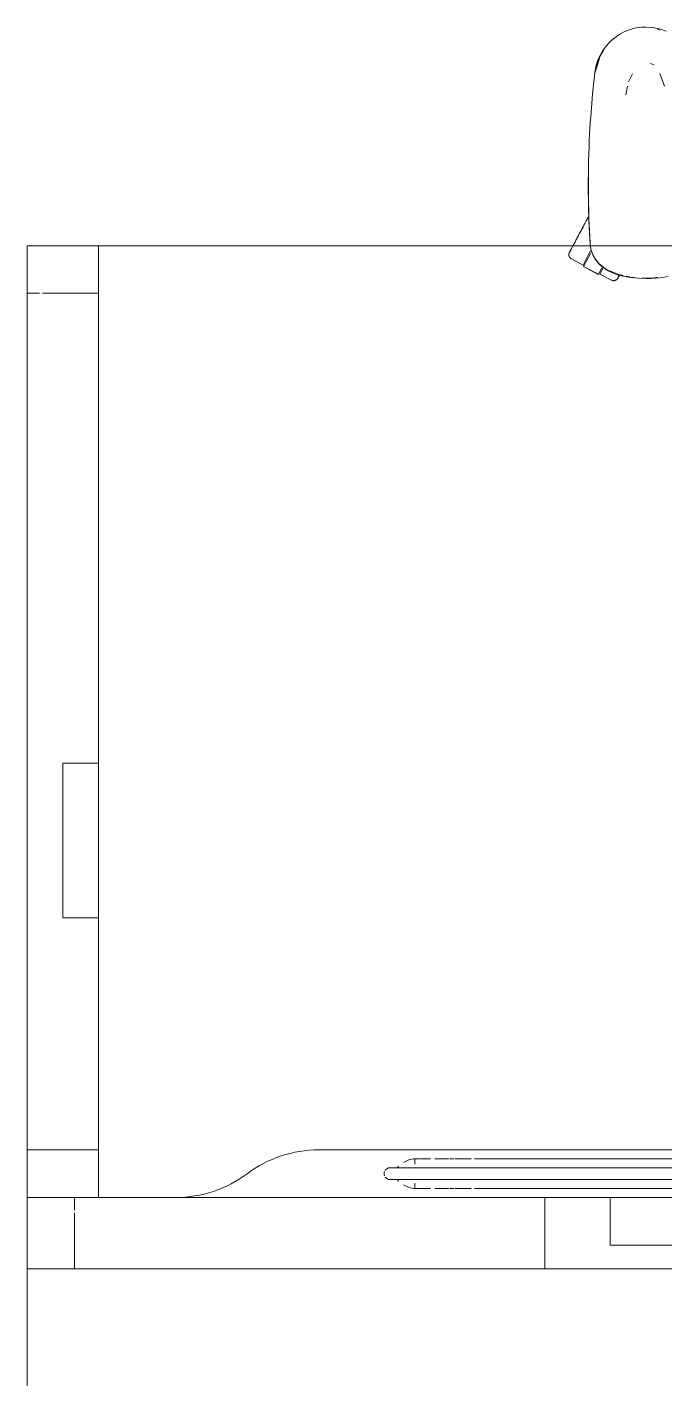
# Model space of a CAD drawing. Header units: millimetres. Extents: x 79795 to 317870, y -36033 to 97293.
# Drawn here: x 164766 to 165302, y 21807 to 22943 of the extents above; entities that cross this region are included whole.
import ezdxf

# ---------------------------------------------------------------- set-up
doc = ezdxf.new("R2010")
doc.units = ezdxf.units.MM
doc.header["$MEASUREMENT"] = 0
doc.layers.add('G-IMPT', color=8, linetype='CONTINUOUS', lineweight=9)
doc.layers.add('I-FURN', color=8, linetype='CONTINUOUS', lineweight=9)

msp = doc.modelspace()

# ---------------------------------------------------------------- linework, layer by layer
at = {"layer": 'G-IMPT'}
for p, q in [((165277.6, 22942.3), (165282.1, 22942.9)), ((165285.9, 22943.1), (165282.1, 22942.9)), ((165285.9, 22943.1), (165291, 22942.8)), ((165291, 22942.8), (165295.9, 22941.9)), ((165259.6, 22934.1), (165255.8, 22930.8)), ((165263.8, 22937), (165259.6, 22934.1)), ((165263.8, 22937), (165268, 22939.2)), ((165268, 22939.2), (165272.7, 22941)), ((165277.6, 22942.3), (165272.7, 22941)), ((165297.6, 22940.5), (165295.6, 22941.2)), ((165295.9, 22941.9), (165298, 22941.3)), ((165302.8, 22939.6), (165298, 22941.3)), ((165245, 22913.2), (165248.7, 22921.2)), ((165247.1, 22918.9), (165249.6, 22923.3)), ((165250.3, 22923.3), (165248.7, 22921.2)), ((165252.6, 22927.4), (165249.6, 22923.3)), ((165252.6, 22927.4), (165255.8, 22930.8)), ((165243, 22904.2), (165246.8, 22916.7)), ((165243, 22904.7), (165243.9, 22909.8)), ((165245, 22913.2), (165243.1, 22904.8)), ((165246.8, 22916.7), (165243.9, 22907.5)), ((165245.3, 22914.6), (165243.9, 22909.8)), ((165247.1, 22918.9), (165245.3, 22914.6)), ((165289.7, 22912.5), (165292, 22911.5)), ((165292, 22911.5), (165292.4, 22911.2)), ((165241.1, 22886.8), (165243, 22904.7)), ((165243, 22904.2), (165243.9, 22907.5)), ((165274.5, 22903.8), (165271.3, 22897.1)), ((165301.6, 22893.5), (165297.5, 22903.9)), ((165240.7, 22882.7), (165241.1, 22886.8)), ((165268.9, 22886), (165270.5, 22893.4)), ((165239.5, 22867.6), (165240.7, 22882.7)), ((165240.1, 22875.8), (165240.3, 22877.5)), ((165239.5, 22867.6), (165239.1, 22862.5)), ((165239.1, 22862.5), (165238.3, 22848.4)), ((165238.1, 22842.4), (165237.7, 22830.6)), ((165238.1, 22842.4), (165238.3, 22848.4)), ((165237.5, 22822.2), (165237.7, 22830.6)), ((165237.9, 22837.5), (165237.8, 22835.5)), ((165237.8, 22835.5), (165237.8, 22834)), ((165237.5, 22822.2), (165237.4, 22811.4)), ((165237.5, 22822.2), (165237.5, 22802)), ((165237.5, 22822.2), (165237.6, 22792.2)), ((165237.6, 22792.2), (165237.4, 22811.4)), ((165237.5, 22802.9), (165237.5, 22800)), ((165237.5, 22802), (165237.6, 22792.2)), ((165237.5, 22802), (165238, 22780.6)), ((165237.5, 22802), (165237.9, 22781.8)), ((165237.5, 22800), (165237.6, 22798)), ((165237.6, 22792.2), (165238, 22780.6)), ((165238, 22780.6), (165237.9, 22781.8)), ((165237.9, 22781.8), (165239, 22760)), ((165237.9, 22781.8), (165238.9, 22761.6)), ((165238, 22780.6), (165239, 22760)), ((165239, 22760), (165238.9, 22761.6)), ((165239, 22760), (165239.3, 22758.4)), ((165239.7, 22756.2), (165239.3, 22759.3)), ((165239.7, 22756), (165239.3, 22758.4)), ((165239.7, 22756.2), (165242.2, 22750)), ((165239.7, 22756), (165240.1, 22754.6)), ((165241.5, 22751), (165240.1, 22754.6)), ((165241.5, 22751), (165243.4, 22747.6)), ((165242.2, 22750), (165246.3, 22744.3)), ((165243.4, 22747.6), (165246.5, 22743.8)), ((165246.3, 22744.3), (165253.1, 22739.1)), ((165249.6, 22741.2), (165246.5, 22743.8)), ((165253.6, 22738.5), (165249.6, 22741.2)), ((165253.1, 22739.1), (165257.5, 22737.3)), ((165253.6, 22738.5), (165257.7, 22736.5)), ((165263.1, 22735), (165257.5, 22737.3)), ((165262, 22734.9), (165257.7, 22736.5)), ((165262, 22734.9), (165267.5, 22733.5)), ((165263.1, 22735), (165266.6, 22734.2)), ((165273.4, 22732.5), (165267.5, 22733.5)), ((165269.3, 22733.7), (165272.4, 22733.1)), ((165273.1, 22732.9), (165276.3, 22732.7)), ((165273.4, 22732.5), (165279.6, 22731.9)), ((165285.9, 22731.8), (165279.6, 22731.9)), ((165282.8, 22732.3), (165285.9, 22732.1)), ((165293.1, 22732.4), (165285.9, 22732.1)), ((165290.4, 22731.8), (165285.9, 22731.8)), ((165290.4, 22731.8), (165297.7, 22732.4)), ((165293.1, 22732.4), (165295.9, 22732.8)), ((165304.5, 22733.5), (165297.7, 22732.4))]:
    msp.add_line(p, q, dxfattribs=at)
at = {"layer": 'I-FURN'}
for p, q in [((165237, 22782.5), (165237.5, 22783.5)), ((165237.8, 22784), (165237.3, 22783.1)), ((165237.5, 22783.5), (165238, 22784.5)), ((165231.4, 22772.1), (165230.9, 22771.1)), ((165231.1, 22771.6), (165231.7, 22772.5)), ((165231.9, 22773.1), (165231.4, 22772.1)), ((165231.7, 22772.5), (165232.2, 22773.5)), ((165232.5, 22774.1), (165231.9, 22773.1)), ((165232.2, 22773.5), (165232.7, 22774.5)), ((165233, 22775), (165232.5, 22774.1)), ((165232.7, 22774.5), (165233.2, 22775.5)), ((165233.5, 22776), (165233, 22775)), ((165233.2, 22775.5), (165233.8, 22776.5)), ((165234.1, 22777), (165233.5, 22776)), ((165233.8, 22776.5), (165234.3, 22777.5)), ((165234.6, 22778), (165234.1, 22777)), ((165234.3, 22777.5), (165234.8, 22778.5)), ((165235.1, 22779.1), (165234.6, 22778)), ((165234.8, 22778.5), (165235.4, 22779.5)), ((165235.7, 22780.1), (165235.1, 22779.1)), ((165235.4, 22779.5), (165235.9, 22780.5)), ((165236.2, 22781.1), (165235.7, 22780.1)), ((165235.9, 22780.5), (165236.4, 22781.5)), ((165236.7, 22782.1), (165236.2, 22781.1)), ((165236.4, 22781.5), (165237, 22782.5)), ((165237.3, 22783.1), (165236.7, 22782.1)), ((165225.5, 22760.9), (165225.1, 22760.2)), ((165225.9, 22761.7), (165225.5, 22760.9)), ((165226.3, 22762.4), (165225.9, 22761.7)), ((165226.7, 22763.2), (165226.3, 22762.4)), ((165227.1, 22764), (165226.7, 22763.2)), ((165227.6, 22764.8), (165227.1, 22764)), ((165227.3, 22764.4), (165227.8, 22765.2)), ((165228, 22765.7), (165227.6, 22764.8)), ((165227.8, 22765.2), (165228.2, 22766.1)), ((165228.5, 22766.5), (165228, 22765.7)), ((165228.2, 22766.1), (165228.7, 22766.9)), ((165228.9, 22767.4), (165228.5, 22766.5)), ((165228.7, 22766.9), (165229.2, 22767.8)), ((165229.4, 22768.3), (165228.9, 22767.4)), ((165229.2, 22767.8), (165229.6, 22768.7)), ((165229.9, 22769.2), (165229.4, 22768.3)), ((165229.6, 22768.7), (165230.1, 22769.7)), ((165230.4, 22770.2), (165229.9, 22769.2)), ((165230.1, 22769.7), (165230.6, 22770.6)), ((165230.9, 22771.1), (165230.4, 22770.2)), ((165230.6, 22770.6), (165231.1, 22771.6)), ((164765.9, 21959.3), (164765.9, 22759.3)), ((164765.9, 22759.3), (164765.9, 22719.3)), ((164765.9, 22759.3), (164825.9, 22759.3)), ((164825.9, 22759.3), (164765.9, 22759.3)), ((166365.9, 22759.3), (164765.9, 22759.3)), ((164765.9, 22759.3), (164765.9, 21959.3)), ((164765.9, 21959.3), (164765.9, 22759.3)), ((164765.9, 22759.3), (166365.9, 22759.3)), ((164825.9, 22759.3), (164825.9, 22324.3)), ((164825.9, 22719.3), (164825.9, 22759.3)), ((165221.1, 22751.9), (165221.2, 22752.1)), ((165221.1, 22751.7), (165221.1, 22751.9)), ((165221.1, 22751.6), (165221.1, 22751.7)), ((165221.2, 22751.4), (165221.1, 22751.6)), ((165221.2, 22752.5), (165221.3, 22752.7)), ((165221.2, 22752.4), (165221.2, 22752.5)), ((165221.2, 22752.2), (165221.2, 22752.4)), ((165221.2, 22752.1), (165221.2, 22752.2)), ((165221.2, 22751.3), (165221.2, 22751.4)), ((165221.2, 22751.1), (165221.2, 22751.3)), ((165221.2, 22750.9), (165221.2, 22751.1)), ((165221.3, 22750.8), (165221.2, 22750.9)), ((165221.3, 22753), (165221.4, 22753.2)), ((165221.3, 22752.9), (165221.3, 22753)), ((165221.3, 22752.7), (165221.3, 22752.9)), ((165221.3, 22750.6), (165221.3, 22750.8)), ((165221.4, 22750.5), (165221.3, 22750.6)), ((165221.4, 22753.2), (165221.5, 22753.3)), ((165221.4, 22750.3), (165221.4, 22750.5)), ((165221.5, 22750.2), (165221.4, 22750.3)), ((165221.5, 22753.5), (165221.6, 22753.6)), ((165221.5, 22753.3), (165221.5, 22753.5)), ((165221.5, 22750), (165221.5, 22750.2)), ((165221.6, 22749.9), (165221.5, 22750)), ((165221.7, 22753.8), (165221.6, 22753.7)), ((165221.6, 22753.6), (165221.6, 22753.7)), ((165221.6, 22753.7), (165221.7, 22753.7)), ((165221.6, 22753.7), (165221.6, 22753.6)), ((165221.6, 22753.6), (165221.6, 22753.6)), ((165221.6, 22753.6), (165221.6, 22753.6)), ((165221.7, 22749.7), (165221.6, 22749.9)), ((165221.7, 22753.8), (165221.8, 22754)), ((165221.8, 22753.9), (165221.7, 22753.8)), ((165221.7, 22753.7), (165221.7, 22753.8)), ((165221.8, 22749.6), (165221.7, 22749.7)), ((165221.9, 22754.3), (165221.8, 22754.1)), ((165221.8, 22754), (165221.9, 22754.1)), ((165221.8, 22754.1), (165221.8, 22753.9)), ((165221.9, 22749.5), (165221.8, 22749.6)), ((165222.1, 22754.5), (165221.9, 22754.3)), ((165221.9, 22754.1), (165222, 22754.4)), ((165221.9, 22749.3), (165221.9, 22749.5)), ((165222, 22749.2), (165221.9, 22749.3)), ((165222, 22754.4), (165222.1, 22754.6)), ((165222.1, 22754.6), (165222.3, 22754.9)), ((165222.2, 22754.8), (165222.1, 22754.5)), ((165222.4, 22755.1), (165222.2, 22754.8)), ((165222.3, 22754.9), (165222.5, 22755.3)), ((165222.6, 22755.5), (165222.4, 22755.1)), ((165222.5, 22755.3), (165222.7, 22755.6)), ((165222.8, 22755.8), (165222.6, 22755.5)), ((165222.7, 22755.6), (165222.9, 22756)), ((165223, 22756.3), (165222.8, 22755.8)), ((165222.9, 22756), (165223.1, 22756.5)), ((165223.3, 22756.7), (165223, 22756.3)), ((165223.1, 22756.5), (165223.4, 22757)), ((165223.5, 22757.2), (165223.3, 22756.7)), ((165223.4, 22757), (165223.7, 22757.5)), ((165223.8, 22757.8), (165223.5, 22757.2)), ((165223.7, 22757.5), (165224, 22758)), ((165224.1, 22758.3), (165223.8, 22757.8)), ((165224, 22758), (165224.3, 22758.6)), ((165224.4, 22758.9), (165224.1, 22758.3)), ((165224.8, 22759.6), (165224.4, 22758.9)), ((165225.1, 22760.2), (165224.8, 22759.6)), ((165239.4, 22755.2), (165233, 22743)), ((165233.5, 22741.9), (165239.6, 22753.4)), ((165222.2, 22749.1), (165222, 22749.2)), ((165222.3, 22749), (165222.2, 22749.1)), ((165222.4, 22748.9), (165222.3, 22749)), ((165222.5, 22748.7), (165222.4, 22748.9)), ((165222.6, 22748.6), (165222.5, 22748.7)), ((165222.7, 22748.5), (165222.6, 22748.6)), ((165222.9, 22748.4), (165222.7, 22748.5)), ((165223, 22748.4), (165222.9, 22748.4)), ((165223.1, 22748.3), (165223, 22748.4)), ((165223.3, 22748.2), (165223.1, 22748.3)), ((165223.3, 22748.2), (165233, 22743)), ((165233.4, 22741.7), (165245.8, 22735.2)), ((165245.9, 22735.3), (165233.5, 22741.9)), ((165248.7, 22740.6), (165245.9, 22735.3)), ((165249.9, 22740.7), (165247.1, 22735.5)), ((165247.1, 22735.5), (165256.8, 22730.4)), ((165257, 22730.3), (165256.8, 22730.4)), ((165256.8, 22730.4), (165256.8, 22730.4)), ((165257.1, 22730.2), (165257, 22730.3)), ((165257.3, 22730.2), (165257.1, 22730.2)), ((165257.4, 22730.1), (165257.3, 22730.2)), ((165257.6, 22730.1), (165257.4, 22730.1)), ((165257.7, 22730), (165257.6, 22730.1)), ((165257.9, 22730), (165257.7, 22730)), ((165258, 22730), (165257.9, 22730)), ((165258.2, 22729.9), (165258, 22730)), ((165258.4, 22729.9), (165258.2, 22729.9)), ((165258.5, 22729.9), (165258.4, 22729.9)), ((165258.7, 22729.9), (165258.5, 22729.9)), ((165258.8, 22729.9), (165258.7, 22729.9)), ((165259, 22729.9), (165258.8, 22729.9)), ((165259.2, 22729.9), (165259, 22729.9)), ((165259.3, 22730), (165259.2, 22729.9)), ((165259.5, 22730), (165259.3, 22730)), ((165259.6, 22730), (165259.5, 22730)), ((165259.8, 22730.1), (165259.6, 22730)), ((165259.9, 22730.1), (165259.8, 22730.1)), ((165260.1, 22730.2), (165259.9, 22730.1)), ((165260.3, 22730.2), (165260.1, 22730.2)), ((165260.4, 22730.3), (165260.3, 22730.2)), ((165260.5, 22730.4), (165260.4, 22730.3)), ((165260.7, 22730.4), (165260.5, 22730.4)), ((165260.8, 22730.5), (165260.7, 22730.4)), ((165261, 22730.6), (165260.8, 22730.5)), ((165261.1, 22730.7), (165261, 22730.6)), ((165261.2, 22730.8), (165261.1, 22730.7)), ((165261.3, 22730.9), (165261.2, 22730.8)), ((165261.5, 22731), (165261.3, 22730.9)), ((165261.6, 22731.1), (165261.5, 22731)), ((165261.7, 22731.3), (165261.6, 22731.1)), ((165261.8, 22731.4), (165261.7, 22731.3)), ((165261.9, 22731.5), (165261.8, 22731.4)), ((165262, 22731.6), (165261.9, 22731.5)), ((165262.1, 22731.8), (165262, 22731.6)), ((165262.2, 22731.9), (165262.1, 22731.8)), ((165262.3, 22732.1), (165262.2, 22732.1)), ((165262.2, 22732.1), (165262.2, 22732)), ((165262.2, 22732), (165262.2, 22732.1)), ((165262.2, 22732.1), (165262.3, 22732.1)), ((165262.2, 22732), (165262.2, 22731.9)), ((165262.3, 22732.2), (165262.4, 22732.4)), ((165262.4, 22732.3), (165262.3, 22732.2)), ((165262.3, 22732.2), (165262.3, 22732.1)), ((165262.3, 22732.1), (165262.3, 22732.2)), ((165262.5, 22732.5), (165262.4, 22732.3)), ((165262.4, 22732.4), (165262.5, 22732.5)), ((165262.5, 22732.5), (165262.6, 22732.8)), ((165262.6, 22732.7), (165262.5, 22732.5)), ((165262.6, 22732.8), (165262.8, 22733)), ((165262.7, 22732.9), (165262.6, 22732.7)), ((165262.8, 22733.2), (165262.7, 22732.9)), ((165263, 22733.5), (165262.8, 22733.2)), ((165262.8, 22733), (165262.9, 22733.3)), ((165262.9, 22733.3), (165263.1, 22733.7)), ((165263.2, 22733.9), (165263, 22733.5)), ((165263.1, 22733.7), (165263.3, 22734)), ((165263.4, 22734.2), (165263.2, 22733.9)), ((165263.3, 22734), (165263.5, 22734.4)), ((165263.6, 22734.7), (165263.4, 22734.2)), ((164765.9, 22719.3), (164765.9, 21999.3)), ((164776.5, 22719.3), (164765.9, 22719.3)), ((164776.5, 22719.3), (164765.9, 22719.3)), ((164825.9, 22719.3), (164778.8, 22719.3)), ((164825.9, 22719.3), (164778.8, 22719.3)), ((164825.9, 21999.3), (164825.9, 22719.3)), ((164795.9, 22194.3), (164795.9, 22324.3)), ((164795.9, 22324.3), (164825.9, 22324.3)), ((164795.9, 22324.3), (164795.9, 22194.3)), ((164825.9, 22324.3), (164795.9, 22324.3)), ((164825.9, 22324.3), (164825.9, 22194.3)), ((164825.9, 22194.3), (164795.9, 22194.3)), ((164825.9, 22194.3), (164795.9, 22194.3)), ((164825.9, 22194.3), (164825.9, 21959.3)), ((164765.9, 21999.3), (164765.9, 21959.3)), ((164825.9, 21999.3), (164765.9, 21999.3)), ((164825.9, 21999.3), (164765.9, 21999.3)), ((164825.9, 21959.3), (164825.9, 21999.3)), ((165010.9, 21999.3), (165843.2, 21999.3)), ((165843.2, 21999.3), (165010.9, 21999.3)), ((165091.8, 21991.8), (165091.8, 21987.3)), ((165091.8, 21991.8), (165095.2, 21991.8)), ((165095.6, 21991.9), (165096.5, 21991.9)), ((165096.8, 21991.8), (165104.9, 21991.8)), ((165108.4, 21991.8), (165119.9, 21991.8)), ((165120.7, 21991.9), (165124.7, 21991.9)), ((165125.6, 21991.8), (165138.9, 21991.8)), ((165141.8, 21991.9), (165980, 21991.9)), ((165071, 21984.3), (165070.9, 21984.3)), ((165070.9, 21984.3), (165070.9, 21984.3)), ((165071.2, 21984.3), (165071, 21984.3)), ((165071.5, 21984.3), (165071.2, 21984.3)), ((165071.9, 21984.3), (165071.5, 21984.3)), ((165072.5, 21984.3), (165071.9, 21984.3)), ((165073.1, 21984.3), (165072.5, 21984.3)), ((165073.9, 21984.3), (165073.1, 21984.3)), ((165074.8, 21984.3), (165073.9, 21984.3)), ((165075.7, 21984.3), (165074.8, 21984.3)), ((165076.8, 21984.3), (165075.7, 21984.3)), ((165078, 21984.3), (165076.8, 21984.3)), ((165079.3, 21984.3), (165078, 21984.3)), ((165080.7, 21984.3), (165079.3, 21984.3)), ((165082.2, 21984.3), (165080.7, 21984.3)), ((165083.7, 21984.3), (165082.2, 21984.3)), ((165085.4, 21984.3), (165083.7, 21984.3)), ((165087.2, 21984.3), (165085.4, 21984.3)), ((165089, 21984.3), (165087.2, 21984.3)), ((165091, 21984.3), (165089, 21984.3)), ((165093, 21984.3), (165091, 21984.3)), ((165095.1, 21984.3), (165093, 21984.3)), ((165097.2, 21984.3), (165095.1, 21984.3)), ((165099.5, 21984.3), (165097.2, 21984.3)), ((165101.8, 21984.3), (165099.5, 21984.3)), ((165104.2, 21984.3), (165101.8, 21984.3)), ((165106.6, 21984.3), (165104.2, 21984.3)), ((165109.1, 21984.3), (165106.6, 21984.3)), ((165111.6, 21984.3), (165109.1, 21984.3)), ((165114.2, 21984.3), (165111.6, 21984.3)), ((165116.8, 21984.3), (165114.2, 21984.3)), ((165119.5, 21984.3), (165116.8, 21984.3)), ((165122.2, 21984.3), (165119.5, 21984.3)), ((165125, 21984.3), (165122.2, 21984.3)), ((165127.7, 21984.3), (165125, 21984.3)), ((165130.5, 21984.3), (165127.7, 21984.3)), ((165133.3, 21984.3), (165130.5, 21984.3)), ((165136.2, 21984.3), (165133.3, 21984.3)), ((165139, 21984.3), (165136.2, 21984.3)), ((165141.8, 21984.3), (165139, 21984.3)), ((165980, 21984.3), (165141.8, 21984.3)), ((165070.9, 21974.3), (165071, 21974.3)), ((165071, 21974.3), (165071.1, 21974.3)), ((165071.1, 21974.3), (165071.4, 21974.3)), ((165071.4, 21974.3), (165071.8, 21974.3)), ((165071.8, 21974.3), (165072.3, 21974.3)), ((165072.3, 21974.3), (165072.9, 21974.3)), ((165072.9, 21974.3), (165073.7, 21974.3)), ((165073.7, 21974.3), (165074.5, 21974.3)), ((165074.5, 21974.3), (165075.5, 21974.3)), ((165075.5, 21974.3), (165076.5, 21974.3)), ((165076.5, 21974.3), (165077.7, 21974.3)), ((165077.7, 21974.3), (165078.9, 21974.3)), ((165078.9, 21974.3), (165080.3, 21974.3)), ((165080.3, 21974.3), (165081.7, 21974.3)), ((165081.7, 21974.3), (165083.3, 21974.3)), ((165083.3, 21974.3), (165084.9, 21974.3)), ((165084.9, 21974.3), (165086.7, 21974.3)), ((165086.7, 21974.3), (165088.5, 21974.3)), ((165088.5, 21974.3), (165090.4, 21974.3)), ((165090.4, 21974.3), (165092.4, 21974.3)), ((165091.8, 21971.4), (165091.8, 21966.8)), ((165095.2, 21966.8), (165091.8, 21966.8)), ((165092.4, 21974.3), (165094.5, 21974.3)), ((165094.5, 21974.3), (165096.6, 21974.3)), ((165096.5, 21966.8), (165095.6, 21966.8)), ((165096.6, 21974.3), (165098.9, 21974.3)), ((165104.9, 21966.8), (165096.8, 21966.8)), ((165098.9, 21974.3), (165101.2, 21974.3)), ((165101.2, 21974.3), (165103.5, 21974.3)), ((165103.5, 21974.3), (165105.9, 21974.3)), ((165105.9, 21974.3), (165108.4, 21974.3)), ((165108.4, 21974.3), (165110.9, 21974.3)), ((165119.9, 21966.8), (165108.4, 21966.8)), ((165110.9, 21974.3), (165113.5, 21974.3)), ((165113.5, 21974.3), (165116.1, 21974.3)), ((165116.1, 21974.3), (165118.8, 21974.3)), ((165118.8, 21974.3), (165121.5, 21974.3)), ((165124.7, 21966.8), (165120.7, 21966.8)), ((165121.5, 21974.3), (165124.2, 21974.3)), ((165124.2, 21974.3), (165127, 21974.3)), ((165138.9, 21966.8), (165125.6, 21966.8)), ((165127, 21974.3), (165129.8, 21974.3)), ((165129.8, 21974.3), (165132.6, 21974.3)), ((165132.6, 21974.3), (165135.4, 21974.3)), ((165135.4, 21974.3), (165138.2, 21974.3)), ((165138.2, 21974.3), (165141.1, 21974.3)), ((165141.1, 21974.3), (165141.8, 21974.3)), ((165141.8, 21974.3), (165980, 21974.3)), ((165980, 21966.8), (165141.8, 21966.8)), ((165565.9, 21959.3), (164765.9, 21959.3)), ((164765.9, 21959.3), (164765.9, 20559.3)), ((164765.9, 20559.3), (164765.9, 21959.3)), ((164765.9, 21959.3), (164890.9, 21959.3)), ((164765.9, 21959.3), (164890.9, 21959.3)), ((164805.9, 21959.3), (164765.9, 21959.3)), ((164765.9, 21959.3), (164765.9, 21899.3)), ((164765.9, 21899.3), (164765.9, 21959.3)), ((164825.9, 21959.3), (164765.9, 21959.3)), ((164825.9, 21959.3), (164765.9, 21959.3)), ((164765.9, 21959.3), (164890.9, 21959.3)), ((164890.9, 21959.3), (164765.9, 21959.3)), ((164825.9, 21959.3), (164805.9, 21959.3)), ((164805.9, 21948.7), (164805.9, 21959.3)), ((164805.9, 21948.7), (164805.9, 21959.3)), ((164890.9, 21959.3), (164825.9, 21959.3)), ((164890.9, 21959.3), (165565.9, 21959.3)), ((164890.9, 21959.3), (165200.9, 21959.3)), ((166242, 21959.3), (164890.9, 21959.3)), ((165200.9, 21959.3), (165330.9, 21959.3)), ((165200.9, 21899.3), (165200.9, 21959.3)), ((165200.9, 21899.3), (165200.9, 21959.3)), ((165775.9, 21959.3), (165255.9, 21959.3)), ((165255.9, 21959.3), (165255.9, 21919.3)), ((164805.9, 21899.3), (164805.9, 21946.4)), ((164805.9, 21899.3), (164805.9, 21946.4)), ((165255.9, 21919.3), (165775.9, 21919.3)), ((164765.9, 21899.3), (164805.4, 21899.3)), ((165200.9, 21899.3), (164765.9, 21899.3)), ((164805.9, 21899.3), (166325.9, 21899.3)), ((165330.9, 21899.3), (165200.9, 21899.3))]:
    msp.add_line(p, q, dxfattribs=at)
for centre, radius, start, end in [((165010.9, 21899.3), 100, 90, 126.8699), ((165010.9, 21899.3), 100, 90, 126.8699), ((165094.2, 21968.4), 23.6, 95.6664, 120.8564), ((164890.9, 22059.3), 100, 270, 306.8699), ((164890.9, 22059.3), 100, 270, 306.8699), ((165070.9, 21979.3), 5, 157.635, 202.365), ((165070.9, 21979.3), 5, 68.1748, 142.7249), ((165083.8, 21979.3), 8.51, 133.4514, 144.4595), ((165070.9, 21979.3), 5, 217.2751, 291.8252), ((165083.8, 21979.3), 8.51, 215.5405, 226.5486), ((165094.2, 21990.3), 23.6, 239.1436, 264.3336)]:
    msp.add_arc(centre, radius, start, end, dxfattribs=at)

doc.saveas('drawing.dxf')
